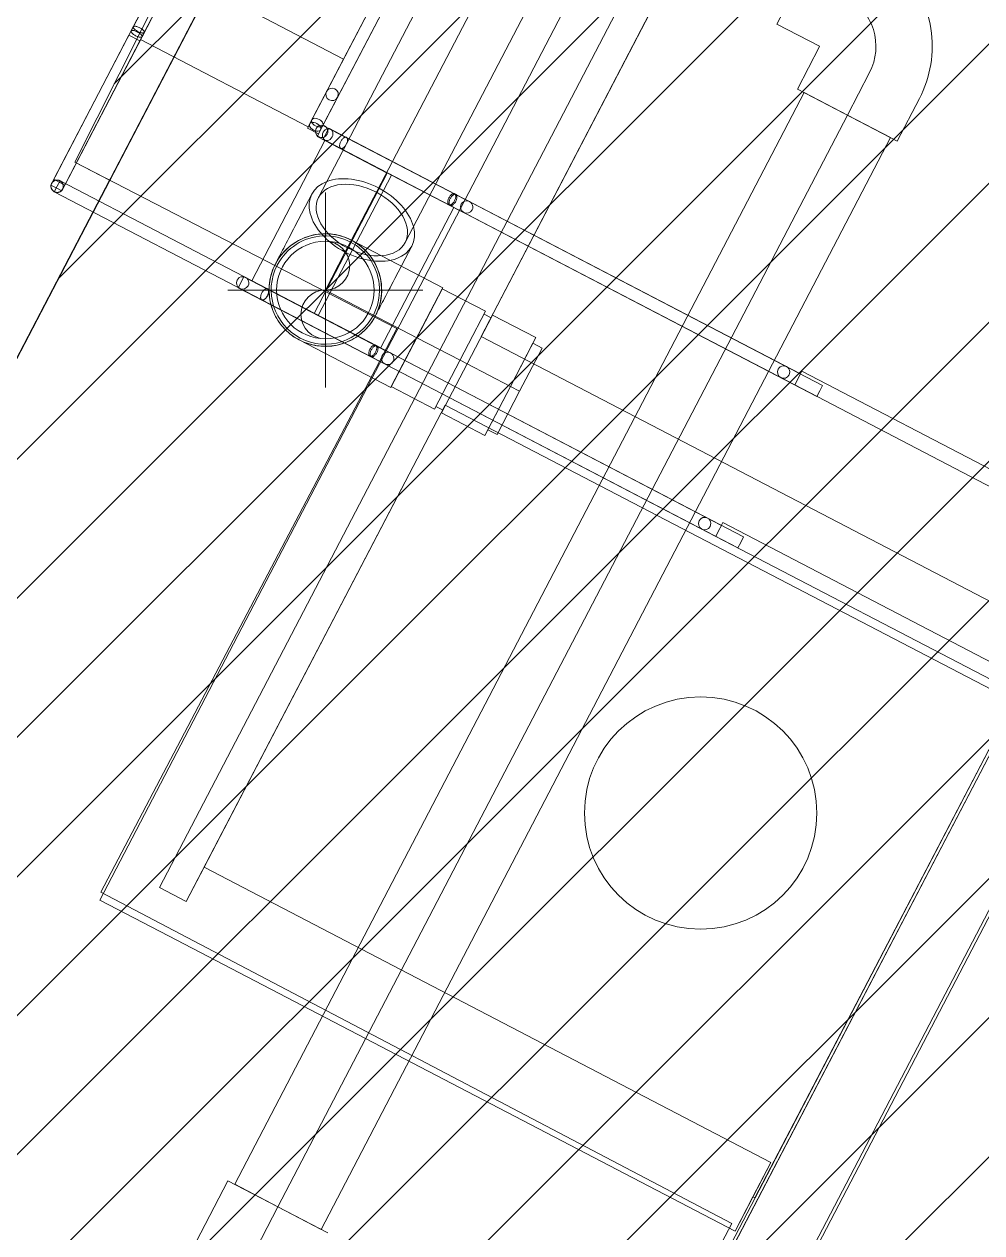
# Model space of a CAD drawing. Header units: metres. Extents: x -207 to 246, y -187 to 169.
# Drawn here: x -67.474 to -64.384, y -119.386 to -115.484 of the extents above; entities that cross this region are included whole.
import ezdxf

# ---------------------------------------------------------------- set-up
doc = ezdxf.new("R2010")
doc.units = ezdxf.units.M
for name, color, linetype, lineweight in [('A-FLOR', 7, 'Continuous', 9), ('A-FLOR-HRAL', 7, 'Continuous', 9), ('A-WALL', 7, 'Continuous', 9), ('ACHURADO', 7, 'Continuous', 9), ('C-BLDG-PADS', 7, 'Continuous', 9), ('C-TOPO', 7, 'Continuous', 9), ('EQUIPOS PIS', 7, 'Continuous', 9), ('P-PIPE', 7, 'Continuous', 9), ('P-PIPE-CNTR', 7, 'Continuous', 9), ('S-COLS', 7, 'Continuous', 9), ('S-STRS', 7, 'Continuous', 9)]:
    doc.layers.add(name, color=color, linetype=linetype, lineweight=lineweight)
doc.layers.add('PR10-ARQ-PL-001-Emplazamiento-C-1_dwg', color=7, linetype='Continuous', lineweight=9, true_color=0x767676)

# ---------------------------------------------------------------- blocks, each defined once
blk = doc.blocks.new('Stairs 5 - Stairs 5-2171314-PLANTA SUPERFICIES')
at = {"layer": 'S-STRS'}
for p, q in [((-66.0748, -113.5706), (-65.9606, -113.3515)), ((-65.9606, -113.3515), (-66.0748, -113.5706)), ((-65.4199, -113.6333), (-65.9606, -113.3515)), ((-65.4199, -113.6333), (-65.9606, -113.3515)), ((-67.1357, -115.5193), (-66.0131, -113.3657)), ((-66.0131, -113.3657), (-67.1357, -115.5193)), ((-67.1002, -115.5377), (-65.9776, -113.3842)), ((-65.9776, -113.3842), (-67.1002, -115.5377)), ((-65.9776, -113.3842), (-66.0131, -113.3657)), ((-65.9776, -113.3842), (-66.0131, -113.3657)), ((-66.189, -113.7897), (-66.0748, -113.5706)), ((-66.0748, -113.5706), (-66.189, -113.7897)), ((-66.0748, -113.5706), (-65.5342, -113.8524)), ((-65.5342, -113.8524), (-66.0748, -113.5706)), ((-65.5342, -113.8524), (-66.0748, -113.5706)), ((-65.5342, -113.8524), (-66.0748, -113.5706)), ((-66.5596, -115.8196), (-65.437, -113.666)), ((-65.437, -113.666), (-66.5596, -115.8196)), ((-65.5342, -113.8524), (-65.4199, -113.6333)), ((-65.4199, -113.6333), (-65.5342, -113.8524)), ((-65.4015, -113.6845), (-65.437, -113.666)), ((-65.4015, -113.6845), (-65.437, -113.666)), ((-66.5241, -115.838), (-65.4015, -113.6845)), ((-65.4015, -113.6845), (-66.5241, -115.838)), ((-66.3032, -114.0089), (-66.189, -113.7897)), ((-66.189, -113.7897), (-66.3032, -114.0089)), ((-66.189, -113.7897), (-65.6484, -114.0716)), ((-65.6484, -114.0716), (-66.189, -113.7897)), ((-65.6484, -114.0716), (-66.189, -113.7897)), ((-65.6484, -114.0716), (-66.189, -113.7897)), ((-65.6484, -114.0716), (-65.5342, -113.8524)), ((-65.5342, -113.8524), (-65.6484, -114.0716)), ((-66.4175, -114.228), (-66.3032, -114.0089)), ((-66.3032, -114.0089), (-66.4175, -114.228)), ((-66.3032, -114.0089), (-65.7626, -114.2907)), ((-65.7626, -114.2907), (-66.3032, -114.0089)), ((-65.7626, -114.2907), (-66.3032, -114.0089)), ((-65.7626, -114.2907), (-66.3032, -114.0089)), ((-65.7626, -114.2907), (-65.6484, -114.0716)), ((-65.6484, -114.0716), (-65.7626, -114.2907)), ((-66.5317, -114.4471), (-66.4175, -114.228)), ((-66.4175, -114.228), (-66.5317, -114.4471)), ((-66.4175, -114.228), (-65.8768, -114.5098)), ((-65.8768, -114.5098), (-66.4175, -114.228)), ((-65.8768, -114.5098), (-66.4175, -114.228)), ((-65.8768, -114.5098), (-66.4175, -114.228)), ((-65.8768, -114.5098), (-65.7626, -114.2907)), ((-65.7626, -114.2907), (-65.8768, -114.5098)), ((-66.6413, -114.6574), (-66.5271, -114.4383)), ((-66.5271, -114.4383), (-66.6413, -114.6574)), ((-65.9864, -114.7201), (-66.5271, -114.4383)), ((-65.9864, -114.7201), (-66.5271, -114.4383)), ((-66.5317, -114.4471), (-65.9911, -114.7289)), ((-65.9911, -114.7289), (-66.5317, -114.4471)), ((-65.9911, -114.7289), (-65.8768, -114.5098)), ((-65.8768, -114.5098), (-65.9911, -114.7289)), ((-66.7555, -114.8765), (-66.6413, -114.6574)), ((-66.6413, -114.6574), (-66.7555, -114.8765)), ((-66.6413, -114.6574), (-66.1007, -114.9392)), ((-66.1007, -114.9392), (-66.6413, -114.6574)), ((-66.1007, -114.9392), (-66.6413, -114.6574)), ((-66.1007, -114.9392), (-66.6413, -114.6574)), ((-66.1007, -114.9392), (-65.9864, -114.7201)), ((-65.9864, -114.7201), (-66.1007, -114.9392)), ((-66.8697, -115.0957), (-66.7555, -114.8765)), ((-66.7555, -114.8765), (-66.8697, -115.0957)), ((-66.7555, -114.8765), (-66.2149, -115.1583)), ((-66.2149, -115.1583), (-66.7555, -114.8765)), ((-66.2149, -115.1583), (-66.7555, -114.8765)), ((-66.2149, -115.1583), (-66.7555, -114.8765)), ((-66.2149, -115.1583), (-66.1007, -114.9392)), ((-66.1007, -114.9392), (-66.2149, -115.1583)), ((-66.984, -115.3148), (-66.8697, -115.0957)), ((-66.8697, -115.0957), (-66.984, -115.3148)), ((-66.8697, -115.0957), (-66.3291, -115.3775)), ((-66.3291, -115.3775), (-66.8697, -115.0957)), ((-66.3291, -115.3775), (-66.8697, -115.0957)), ((-66.3291, -115.3775), (-66.8697, -115.0957)), ((-66.3291, -115.3775), (-66.2149, -115.1583)), ((-66.2149, -115.1583), (-66.3291, -115.3775)), ((-67.0982, -115.5339), (-66.984, -115.3148)), ((-66.984, -115.3148), (-67.0982, -115.5339)), ((-66.984, -115.3148), (-66.4433, -115.5966)), ((-66.4433, -115.5966), (-66.984, -115.3148)), ((-66.4433, -115.5966), (-66.984, -115.3148)), ((-66.4433, -115.5966), (-66.984, -115.3148)), ((-66.4433, -115.5966), (-66.3291, -115.3775)), ((-66.3291, -115.3775), (-66.4433, -115.5966)), ((-67.1357, -115.5193), (-67.1002, -115.5377)), ((-67.1002, -115.5377), (-67.1357, -115.5193)), ((-67.0982, -115.5339), (-66.5576, -115.8157)), ((-66.5576, -115.8157), (-67.0982, -115.5339)), ((-66.5576, -115.8157), (-66.4433, -115.5966)), ((-66.4433, -115.5966), (-66.5576, -115.8157)), ((-66.5596, -115.8196), (-66.5241, -115.838)), ((-66.5241, -115.838), (-66.5596, -115.8196))]:
    blk.add_line(p, q, dxfattribs=at)
blk = doc.blocks.new('Stairs 6 - Stairs 6-2172334-PLANTA SUPERFICIES')
at = {"layer": 'S-STRS'}
for p, q in [((-66.5286, -115.8467), (-66.5101, -115.8112)), ((-66.5286, -115.8467), (-66.5101, -115.8112)), ((-66.0512, -116.0504), (-66.5101, -115.8112)), ((-66.5101, -115.8112), (-66.0512, -116.0504)), ((-66.0697, -116.0859), (-66.5286, -115.8467)), ((-66.5286, -115.8467), (-66.0697, -116.0859)), ((-66.7397, -116.3132), (-66.5033, -115.8598)), ((-66.7397, -116.3132), (-66.5033, -115.8598)), ((-66.3022, -115.9647), (-66.5033, -115.8598)), ((-66.5033, -115.8598), (-66.3022, -115.9647)), ((-66.3022, -115.9647), (-66.5385, -116.4181)), ((-66.5385, -116.4181), (-66.3022, -115.9647)), ((-66.5255, -116.4249), (-66.2891, -115.9715)), ((-66.5255, -116.4249), (-66.2891, -115.9715)), ((-66.088, -116.0763), (-66.2891, -115.9715)), ((-66.2891, -115.9715), (-66.088, -116.0763)), ((-66.088, -116.0763), (-66.3244, -116.5297)), ((-66.3244, -116.5297), (-66.088, -116.0763)), ((-66.0512, -116.0504), (-66.0697, -116.0859)), ((-66.0697, -116.0859), (-66.0512, -116.0504)), ((-66.7834, -116.3355), (-66.7649, -116.3001)), ((-66.7834, -116.3355), (-66.7649, -116.3001)), ((-66.3061, -116.5393), (-66.7649, -116.3001)), ((-66.7649, -116.3001), (-66.3061, -116.5393)), ((-66.5385, -116.4181), (-66.7397, -116.3132)), ((-66.7397, -116.3132), (-66.5385, -116.4181)), ((-66.3245, -116.5747), (-66.7834, -116.3355)), ((-66.7834, -116.3355), (-66.3245, -116.5747)), ((-66.3244, -116.5297), (-66.5255, -116.4249)), ((-66.5255, -116.4249), (-66.3244, -116.5297)), ((-66.3061, -116.5393), (-66.3245, -116.5747)), ((-66.3245, -116.5747), (-66.3061, -116.5393))]:
    blk.add_line(p, q, dxfattribs=at)
blk = doc.blocks.new('Railings 8 - Railings 8-2173420-PLANTA SUPERFICIES')
at = {"layer": 'A-FLOR-HRAL'}
for p, q in [((-65.9282, -113.2029), (-67.1216, -115.4924)), ((-67.0862, -115.5109), (-65.8927, -113.2214)), ((-66.0486, -113.4339), (-67.1287, -115.5061)), ((-67.0933, -115.5246), (-66.0131, -113.4524)), ((-67.1216, -115.4924), (-67.3881, -116.0035)), ((-67.1287, -115.5061), (-67.3783, -115.9849)), ((-67.3526, -116.022), (-67.0862, -115.5109)), ((-67.3429, -116.0034), (-67.0933, -115.5246)), ((-67.3881, -116.0035), (-67.3703, -116.0128)), ((-67.3783, -115.9849), (-67.3606, -115.9941)), ((-67.3606, -115.9941), (-67.3429, -116.0034)), ((-67.3703, -116.0128), (-67.3526, -116.022))]:
    blk.add_line(p, q, dxfattribs=at)
for centre, start, end in [((-66.0278, -113.4373), 62.4684, 242.4684), ((-66.0278, -113.4373), 62.4684, 242.4684), ((-66.0278, -113.4373), 242.4684, 62.4684), ((-66.0278, -113.4373), 242.4684, 62.4684), ((-66.5013, -114.3457), 62.4684, 242.4684), ((-66.5013, -114.3457), 62.4684, 242.4684), ((-66.5013, -114.3457), 242.4684, 62.4684), ((-66.5013, -114.3457), 242.4684, 62.4684), ((-67.0564, -115.4106), 62.4684, 242.4684), ((-67.0564, -115.4106), 62.4684, 242.4684), ((-67.0564, -115.4106), 242.4684, 62.4684), ((-67.0564, -115.4106), 242.4684, 62.4684)]:
    blk.add_arc(centre, 0.02, start, end, dxfattribs=at)
for centre, start_param, end_param in [((-65.9104, -113.2121), 4.712389, 7.853982), ((-65.9104, -113.2121), 1.570796, 4.712389), ((-66.0308, -113.4431), 4.712389, 7.853982), ((-66.0308, -113.4431), 1.570796, 4.712389)]:
    blk.add_ellipse(centre, major_axis=(-0.0177, 0.0092), ratio=0.601815, start_param=start_param, end_param=end_param, dxfattribs=at)
for points in [[(-67.107, -115.5076), (-67.1101, -115.506), (-67.1145, -115.5031), (-67.1188, -115.4993), (-67.121, -115.4966), (-67.122, -115.4942), (-67.1218, -115.4923), (-67.1204, -115.4911), (-67.1179, -115.4906), (-67.1144, -115.4908), (-67.1102, -115.4918), (-67.1055, -115.4934), (-67.1023, -115.4949), (-67.1008, -115.4957)], [(-67.1008, -115.4957), (-67.0977, -115.4973), (-67.0933, -115.5002), (-67.089, -115.504), (-67.0868, -115.5068), (-67.0858, -115.5091), (-67.086, -115.511), (-67.0874, -115.5122), (-67.0899, -115.5128), (-67.0934, -115.5125), (-67.0976, -115.5115), (-67.1023, -115.5099), (-67.1054, -115.5084), (-67.107, -115.5076)], [(-67.1141, -115.5212), (-67.1172, -115.5196), (-67.1216, -115.5168), (-67.1259, -115.5129), (-67.1281, -115.5102), (-67.1292, -115.5078), (-67.129, -115.506), (-67.1275, -115.5047), (-67.125, -115.5042), (-67.1215, -115.5045), (-67.1173, -115.5054), (-67.1126, -115.5071), (-67.1095, -115.5086), (-67.1079, -115.5094)], [(-67.1079, -115.5094), (-67.1048, -115.511), (-67.1004, -115.5138), (-67.0961, -115.5177), (-67.0939, -115.5204), (-67.0929, -115.5228), (-67.0931, -115.5247), (-67.0945, -115.5259), (-67.097, -115.5264), (-67.1005, -115.5262), (-67.1048, -115.5252), (-67.1094, -115.5235), (-67.1126, -115.5221), (-67.1141, -115.5212)]]:
    blk.add_open_spline(points, degree=3, knots=[0, 0, 0, 0, 0.166667, 0.25, 0.333333, 0.416667, 0.5, 0.583333, 0.666667, 0.75, 0.833333, 0.916667, 1, 1, 1, 1], dxfattribs=at)
blk = doc.blocks.new('Railings 9 - Railings 8-2173765-PLANTA SUPERFICIES')
at = {"layer": 'A-FLOR-HRAL'}
for p, q in [((-65.3521, -113.5032), (-66.5455, -115.7927)), ((-66.5101, -115.8112), (-65.3166, -113.5217)), ((-65.4725, -113.7342), (-66.5527, -115.8064)), ((-66.5172, -115.8249), (-65.437, -113.7527))]:
    blk.add_line(p, q, dxfattribs=at)
for centre, start, end in [((-65.4517, -113.7376), 62.4684, 242.4684), ((-65.4517, -113.7376), 62.4684, 242.4684), ((-65.4517, -113.7376), 242.4684, 62.4684), ((-65.4517, -113.7376), 242.4684, 62.4684), ((-65.9252, -114.646), 62.4684, 242.4684), ((-65.9252, -114.646), 62.4684, 242.4684), ((-65.9252, -114.646), 242.4684, 62.4684), ((-65.9252, -114.646), 242.4684, 62.4684), ((-66.4803, -115.7109), 62.4684, 242.4684), ((-66.4803, -115.7109), 62.4684, 242.4684), ((-66.4803, -115.7109), 242.4684, 62.4684), ((-66.4803, -115.7109), 242.4684, 62.4684)]:
    blk.add_arc(centre, 0.02, start, end, dxfattribs=at)
for centre, start_param, end_param in [((-65.3343, -113.5124), 4.712389, 7.853982), ((-65.3343, -113.5124), 1.570796, 4.712389), ((-65.4548, -113.7434), 4.712389, 7.853982), ((-65.4548, -113.7434), 1.570796, 4.712389), ((-66.5349, -115.8156), 4.712389, 7.853982), ((-66.5278, -115.802), 4.712389, 7.853982), ((-66.5349, -115.8156), 1.570796, 4.712389), ((-66.5278, -115.802), 1.570796, 4.712389)]:
    blk.add_ellipse(centre, major_axis=(-0.0177, 0.0092), ratio=0.601815, start_param=start_param, end_param=end_param, dxfattribs=at)
blk = doc.blocks.new('Railings 10 - Railings 10-2174506-PLANTA SUPERFICIES')
at = {"layer": 'A-FLOR-HRAL'}
for p, q in [((-66.5002, -115.8376), (-66.5095, -115.8554)), ((-66.491, -115.8199), (-66.5002, -115.8376)), ((-66.434, -115.8496), (-66.491, -115.8199)), ((-66.085, -116.0315), (-66.4852, -115.8229)), ((-66.0809, -116.0337), (-66.434, -115.8496)), ((-66.5095, -115.8554), (-66.4525, -115.8851)), ((-66.5037, -115.8584), (-66.1035, -116.067)), ((-66.4525, -115.8851), (-66.0994, -116.0691)), ((-67.3675, -116.0073), (-67.3767, -116.025)), ((-67.3582, -115.9895), (-67.3675, -116.0073)), ((-66.6888, -116.3385), (-67.3582, -115.9895)), ((-66.6887, -116.3386), (-67.3582, -115.9895)), ((-67.3767, -116.025), (-66.7073, -116.3739)), ((-67.3767, -116.025), (-66.7072, -116.374)), ((-64.8978, -116.6504), (-66.085, -116.0315)), ((-64.9689, -116.6133), (-66.0809, -116.0337)), ((-66.1035, -116.067), (-64.9163, -116.6858)), ((-66.0994, -116.0691), (-64.9874, -116.6488)), ((-66.3357, -116.5226), (-66.6888, -116.3385)), ((-66.3398, -116.5204), (-66.6887, -116.3386)), ((-66.7073, -116.3739), (-66.3542, -116.558)), ((-66.7072, -116.374), (-66.3583, -116.5559)), ((-65.1527, -117.1392), (-66.3398, -116.5204)), ((-65.2237, -117.1022), (-66.3357, -116.5226)), ((-66.3583, -116.5559), (-65.1712, -117.1747)), ((-66.3542, -116.558), (-65.2422, -117.1377)), ((-64.9874, -116.6488), (-64.9782, -116.631)), ((-64.9782, -116.631), (-64.9689, -116.6133)), ((-64.9163, -116.6858), (-64.9071, -116.6681)), ((-64.9071, -116.6681), (-64.8978, -116.6504)), ((-65.2422, -117.1377), (-65.233, -117.1199)), ((-65.233, -117.1199), (-65.2237, -117.1022)), ((-65.1712, -117.1747), (-65.1619, -117.157)), ((-65.1619, -117.157), (-65.1527, -117.1392))]:
    blk.add_line(p, q, dxfattribs=at)
for centre, start, end in [((-66.5141, -115.8304), 332.4684, 152.4684), ((-66.5141, -115.8304), 332.4684, 152.4684), ((-66.5141, -115.8304), 152.4684, 332.4684), ((-66.5141, -115.8304), 152.4684, 332.4684), ((-67.3675, -116.0073), 152.4684, 332.4684), ((-67.3675, -116.0073), 332.4684, 152.4684), ((-66.046, -116.0744), 152.4684, 332.4684), ((-66.046, -116.0744), 152.4684, 332.4684), ((-66.046, -116.0744), 332.4684, 152.4684), ((-66.046, -116.0744), 332.4684, 152.4684), ((-66.7689, -116.3193), 152.4684, 332.4684), ((-66.7689, -116.3193), 152.4684, 332.4684), ((-66.7689, -116.3193), 332.4684, 152.4684), ((-66.7689, -116.3193), 332.4684, 152.4684), ((-66.3008, -116.5633), 332.4684, 152.4684), ((-66.3008, -116.5633), 332.4684, 152.4684), ((-66.3008, -116.5633), 152.4684, 332.4684), ((-66.3008, -116.5633), 152.4684, 332.4684), ((-65.0235, -116.6074), 332.4684, 152.4684), ((-65.0235, -116.6074), 332.4684, 152.4684), ((-65.0235, -116.6074), 152.4684, 332.4684), ((-65.0235, -116.6074), 152.4684, 332.4684), ((-65.2784, -117.0963), 152.4684, 332.4684), ((-65.2784, -117.0963), 152.4684, 332.4684), ((-65.2784, -117.0963), 332.4684, 152.4684), ((-65.2784, -117.0963), 332.4684, 152.4684)]:
    blk.add_arc(centre, 0.02, start, end, dxfattribs=at)
for start_param, end_param in [(1.570796, 4.712389), (4.712389, 7.853982)]:
    blk.add_ellipse((-66.4945, -115.8406), major_axis=(0.0092, 0.0177), ratio=0.809017, start_param=start_param, end_param=end_param, dxfattribs=at)
for points, knots in [([(-66.4521, -115.8627), (-66.4513, -115.8612), (-66.4495, -115.8582), (-66.4463, -115.8543), (-66.4435, -115.8518), (-66.4413, -115.8504), (-66.4397, -115.8496), (-66.4381, -115.8491), (-66.4366, -115.849), (-66.4352, -115.8491), (-66.434, -115.8495), (-66.4329, -115.8503), (-66.432, -115.8514), (-66.4313, -115.8527), (-66.4308, -115.8542), (-66.4305, -115.856), (-66.4304, -115.8587), (-66.4308, -115.8624), (-66.4322, -115.8672), (-66.4336, -115.8704), (-66.4344, -115.8719)], [0, 0, 0, 0, 0.083333, 0.166667, 0.25, 0.291667, 0.333333, 0.375, 0.416667, 0.458333, 0.5, 0.541667, 0.583333, 0.625, 0.666667, 0.708333, 0.75, 0.833333, 0.916667, 1, 1, 1, 1]), ([(-66.4344, -115.8719), (-66.4352, -115.8735), (-66.437, -115.8765), (-66.4402, -115.8803), (-66.443, -115.8828), (-66.4452, -115.8843), (-66.4469, -115.885), (-66.4484, -115.8855), (-66.4499, -115.8857), (-66.4513, -115.8856), (-66.4525, -115.8851), (-66.4536, -115.8844), (-66.4545, -115.8833), (-66.4552, -115.882), (-66.4557, -115.8804), (-66.456, -115.8786), (-66.4561, -115.876), (-66.4557, -115.8723), (-66.4543, -115.8675), (-66.4529, -115.8643), (-66.4521, -115.8627)], [0, 0, 0, 0, 0.083333, 0.166667, 0.25, 0.291667, 0.333333, 0.375, 0.416667, 0.458333, 0.5, 0.541667, 0.583333, 0.625, 0.666667, 0.708333, 0.75, 0.833333, 0.916667, 1, 1, 1, 1]), ([(-67.3497, -116.0165), (-67.3505, -116.0181), (-67.352, -116.0202), (-67.3546, -116.0227), (-67.3567, -116.0242), (-67.3586, -116.0253), (-67.3602, -116.0259), (-67.3619, -116.0265), (-67.364, -116.027), (-67.3662, -116.0273), (-67.3679, -116.0273), (-67.3692, -116.0272), (-67.3705, -116.0271), (-67.3718, -116.0268), (-67.3731, -116.0265), (-67.3743, -116.0261), (-67.3755, -116.0256), (-67.3767, -116.025), (-67.3779, -116.0244), (-67.379, -116.0237), (-67.38, -116.0229), (-67.381, -116.022), (-67.3819, -116.0211), (-67.3828, -116.0201), (-67.3836, -116.0191), (-67.3843, -116.018), (-67.385, -116.0169), (-67.3858, -116.0153), (-67.3864, -116.0137), (-67.3869, -116.012), (-67.3873, -116.0103), (-67.3875, -116.0081), (-67.3874, -116.0055), (-67.3869, -116.0021), (-67.386, -115.9996), (-67.3852, -115.998)], [0, 0, 0, 0, 0.083333, 0.125, 0.166667, 0.208333, 0.229167, 0.25, 0.291667, 0.333333, 0.354167, 0.375, 0.395833, 0.416667, 0.4375, 0.458333, 0.479167, 0.5, 0.520833, 0.541667, 0.5625, 0.583333, 0.604167, 0.625, 0.645833, 0.666667, 0.6875, 0.708333, 0.75, 0.770833, 0.791667, 0.833333, 0.875, 0.916667, 1, 1, 1, 1]), ([(-67.3852, -115.998), (-67.3844, -115.9965), (-67.3829, -115.9943), (-67.3803, -115.9919), (-67.3782, -115.9904), (-67.3763, -115.9893), (-67.3747, -115.9886), (-67.3731, -115.988), (-67.3709, -115.9875), (-67.3688, -115.9873), (-67.367, -115.9873), (-67.3657, -115.9873), (-67.3644, -115.9875), (-67.3631, -115.9877), (-67.3619, -115.9881), (-67.3606, -115.9885), (-67.3594, -115.989), (-67.3582, -115.9895), (-67.3571, -115.9902), (-67.356, -115.9909), (-67.3549, -115.9917), (-67.3539, -115.9925), (-67.353, -115.9935), (-67.3521, -115.9944), (-67.3513, -115.9955), (-67.3506, -115.9965), (-67.3499, -115.9977), (-67.3491, -115.9992), (-67.3485, -116.0009), (-67.348, -116.0025), (-67.3477, -116.0042), (-67.3474, -116.0064), (-67.3475, -116.009), (-67.348, -116.0125), (-67.3489, -116.015), (-67.3497, -116.0165)], [0, 0, 0, 0, 0.083333, 0.125, 0.166667, 0.208333, 0.229167, 0.25, 0.291667, 0.333333, 0.354167, 0.375, 0.395833, 0.416667, 0.4375, 0.458333, 0.479167, 0.5, 0.520833, 0.541667, 0.5625, 0.583333, 0.604167, 0.625, 0.645833, 0.666667, 0.6875, 0.708333, 0.75, 0.770833, 0.791667, 0.833333, 0.875, 0.916667, 1, 1, 1, 1]), ([(-66.0852, -116.054), (-66.086, -116.0555), (-66.0878, -116.0585), (-66.091, -116.0624), (-66.0938, -116.0648), (-66.0961, -116.0663), (-66.0977, -116.067), (-66.0993, -116.0675), (-66.1008, -116.0677), (-66.1022, -116.0675), (-66.1035, -116.0671), (-66.1046, -116.0663), (-66.1055, -116.0652), (-66.1063, -116.0639), (-66.1068, -116.0623), (-66.1071, -116.0605), (-66.1072, -116.0578), (-66.1068, -116.0541), (-66.1055, -116.0493), (-66.1041, -116.0461), (-66.1033, -116.0446)], [0, 0, 0, 0, 0.083333, 0.166667, 0.25, 0.291667, 0.333333, 0.375, 0.416667, 0.458333, 0.5, 0.541667, 0.583333, 0.625, 0.666667, 0.708333, 0.75, 0.833333, 0.916667, 1, 1, 1, 1]), ([(-66.1033, -116.0446), (-66.1025, -116.043), (-66.1006, -116.04), (-66.0975, -116.0362), (-66.0946, -116.0337), (-66.0924, -116.0323), (-66.0907, -116.0315), (-66.0891, -116.031), (-66.0876, -116.0309), (-66.0862, -116.031), (-66.085, -116.0315), (-66.0839, -116.0323), (-66.0829, -116.0333), (-66.0822, -116.0346), (-66.0817, -116.0362), (-66.0814, -116.038), (-66.0812, -116.0407), (-66.0816, -116.0444), (-66.083, -116.0492), (-66.0844, -116.0524), (-66.0852, -116.054)], [0, 0, 0, 0, 0.083333, 0.166667, 0.25, 0.291667, 0.333333, 0.375, 0.416667, 0.458333, 0.5, 0.541667, 0.583333, 0.625, 0.666667, 0.708333, 0.75, 0.833333, 0.916667, 1, 1, 1, 1]), ([(-66.099, -116.0468), (-66.0982, -116.0453), (-66.0963, -116.0423), (-66.0932, -116.0384), (-66.0904, -116.0359), (-66.0882, -116.0345), (-66.0865, -116.0337), (-66.0849, -116.0332), (-66.0835, -116.033), (-66.0821, -116.0332), (-66.0808, -116.0336), (-66.0798, -116.0344), (-66.0789, -116.0354), (-66.0782, -116.0368), (-66.0777, -116.0383), (-66.0774, -116.0401), (-66.0773, -116.0428), (-66.0777, -116.0465), (-66.0791, -116.0513), (-66.0805, -116.0545), (-66.0813, -116.056)], [0, 0, 0, 0, 0.083333, 0.166667, 0.25, 0.291667, 0.333333, 0.375, 0.416667, 0.458333, 0.5, 0.541667, 0.583333, 0.625, 0.666667, 0.708333, 0.75, 0.833333, 0.916667, 1, 1, 1, 1]), ([(-66.0813, -116.056), (-66.0821, -116.0576), (-66.0839, -116.0606), (-66.087, -116.0644), (-66.0898, -116.0669), (-66.0921, -116.0683), (-66.0937, -116.0691), (-66.0953, -116.0696), (-66.0968, -116.0698), (-66.0982, -116.0696), (-66.0994, -116.0692), (-66.1005, -116.0684), (-66.1014, -116.0674), (-66.1021, -116.0661), (-66.1026, -116.0645), (-66.1029, -116.0627), (-66.103, -116.0601), (-66.1025, -116.0563), (-66.1012, -116.0516), (-66.0998, -116.0484), (-66.099, -116.0468)], [0, 0, 0, 0, 0.083333, 0.166667, 0.25, 0.291667, 0.333333, 0.375, 0.416667, 0.458333, 0.5, 0.541667, 0.583333, 0.625, 0.666667, 0.708333, 0.75, 0.833333, 0.916667, 1, 1, 1, 1]), ([(-66.6892, -116.3608), (-66.6901, -116.3624), (-66.6919, -116.3654), (-66.695, -116.3692), (-66.6978, -116.3717), (-66.7, -116.3731), (-66.7017, -116.3739), (-66.7033, -116.3744), (-66.7047, -116.3746), (-66.7061, -116.3744), (-66.7074, -116.374), (-66.7084, -116.3732), (-66.7093, -116.3722), (-66.71, -116.3709), (-66.7106, -116.3693), (-66.7108, -116.3675), (-66.7109, -116.3649), (-66.7105, -116.3611), (-66.7092, -116.3563), (-66.7077, -116.3531), (-66.7069, -116.3516)], [0, 0, 0, 0, 0.083333, 0.166667, 0.25, 0.291667, 0.333333, 0.375, 0.416667, 0.458333, 0.5, 0.541667, 0.583333, 0.625, 0.666667, 0.708333, 0.75, 0.833333, 0.916667, 1, 1, 1, 1]), ([(-66.6889, -116.361), (-66.6897, -116.3626), (-66.6915, -116.3655), (-66.6947, -116.3694), (-66.6975, -116.3719), (-66.6997, -116.3733), (-66.7014, -116.3741), (-66.703, -116.3745), (-66.7045, -116.3747), (-66.7059, -116.3746), (-66.7072, -116.3741), (-66.7083, -116.3733), (-66.7092, -116.3723), (-66.7099, -116.3709), (-66.7105, -116.3693), (-66.7108, -116.3675), (-66.7109, -116.3649), (-66.7105, -116.3611), (-66.7092, -116.3563), (-66.7077, -116.3531), (-66.7069, -116.3516)], [0, 0, 0, 0, 0.083333, 0.166667, 0.25, 0.291667, 0.333333, 0.375, 0.416667, 0.458333, 0.5, 0.541667, 0.583333, 0.625, 0.666667, 0.708333, 0.75, 0.833333, 0.916667, 1, 1, 1, 1]), ([(-66.7069, -116.3516), (-66.7061, -116.3501), (-66.7043, -116.3471), (-66.7012, -116.3432), (-66.6984, -116.3407), (-66.6961, -116.3393), (-66.6945, -116.3385), (-66.6929, -116.338), (-66.6914, -116.3378), (-66.6901, -116.338), (-66.6888, -116.3384), (-66.6877, -116.3392), (-66.6868, -116.3402), (-66.6861, -116.3415), (-66.6856, -116.3431), (-66.6853, -116.3449), (-66.6852, -116.3476), (-66.6857, -116.3513), (-66.687, -116.3561), (-66.6884, -116.3593), (-66.6892, -116.3608)], [0, 0, 0, 0, 0.083333, 0.166667, 0.25, 0.291667, 0.333333, 0.375, 0.416667, 0.458333, 0.5, 0.541667, 0.583333, 0.625, 0.666667, 0.708333, 0.75, 0.833333, 0.916667, 1, 1, 1, 1]), ([(-66.7069, -116.3516), (-66.7061, -116.35), (-66.7043, -116.3471), (-66.7011, -116.3432), (-66.6983, -116.3407), (-66.6961, -116.3393), (-66.6944, -116.3385), (-66.6928, -116.3381), (-66.6913, -116.3379), (-66.6899, -116.3381), (-66.6886, -116.3385), (-66.6875, -116.3393), (-66.6866, -116.3403), (-66.6859, -116.3417), (-66.6853, -116.3433), (-66.685, -116.3451), (-66.6849, -116.3477), (-66.6853, -116.3515), (-66.6867, -116.3563), (-66.6881, -116.3595), (-66.6889, -116.361)], [0, 0, 0, 0, 0.083333, 0.166667, 0.25, 0.291667, 0.333333, 0.375, 0.416667, 0.458333, 0.5, 0.541667, 0.583333, 0.625, 0.666667, 0.708333, 0.75, 0.833333, 0.916667, 1, 1, 1, 1]), ([(-66.34, -116.5429), (-66.3408, -116.5444), (-66.3427, -116.5474), (-66.3458, -116.5512), (-66.3486, -116.5537), (-66.3509, -116.5551), (-66.3526, -116.5559), (-66.3542, -116.5564), (-66.3557, -116.5565), (-66.3571, -116.5564), (-66.3583, -116.5559), (-66.3594, -116.5552), (-66.3604, -116.5541), (-66.3611, -116.5528), (-66.3616, -116.5512), (-66.3619, -116.5494), (-66.3621, -116.5467), (-66.3617, -116.543), (-66.3603, -116.5382), (-66.3589, -116.535), (-66.3581, -116.5334)], [0, 0, 0, 0, 0.083333, 0.166667, 0.25, 0.291667, 0.333333, 0.375, 0.416667, 0.458333, 0.5, 0.541667, 0.583333, 0.625, 0.666667, 0.708333, 0.75, 0.833333, 0.916667, 1, 1, 1, 1]), ([(-66.3581, -116.5334), (-66.3573, -116.5319), (-66.3555, -116.5289), (-66.3523, -116.525), (-66.3495, -116.5226), (-66.3472, -116.5212), (-66.3456, -116.5204), (-66.344, -116.5199), (-66.3425, -116.5197), (-66.3411, -116.5199), (-66.3398, -116.5204), (-66.3387, -116.5211), (-66.3378, -116.5222), (-66.337, -116.5235), (-66.3365, -116.5251), (-66.3362, -116.5269), (-66.3361, -116.5296), (-66.3365, -116.5333), (-66.3378, -116.5381), (-66.3392, -116.5413), (-66.34, -116.5429)], [0, 0, 0, 0, 0.083333, 0.166667, 0.25, 0.291667, 0.333333, 0.375, 0.416667, 0.458333, 0.5, 0.541667, 0.583333, 0.625, 0.666667, 0.708333, 0.75, 0.833333, 0.916667, 1, 1, 1, 1]), ([(-66.3361, -116.5449), (-66.3369, -116.5464), (-66.3387, -116.5494), (-66.3419, -116.5533), (-66.3447, -116.5558), (-66.3469, -116.5572), (-66.3485, -116.558), (-66.3501, -116.5585), (-66.3516, -116.5587), (-66.353, -116.5585), (-66.3542, -116.5581), (-66.3553, -116.5573), (-66.3562, -116.5563), (-66.3569, -116.5549), (-66.3574, -116.5534), (-66.3577, -116.5516), (-66.3578, -116.5489), (-66.3574, -116.5452), (-66.356, -116.5404), (-66.3546, -116.5372), (-66.3538, -116.5357)], [0, 0, 0, 0, 0.083333, 0.166667, 0.25, 0.291667, 0.333333, 0.375, 0.416667, 0.458333, 0.5, 0.541667, 0.583333, 0.625, 0.666667, 0.708333, 0.75, 0.833333, 0.916667, 1, 1, 1, 1]), ([(-66.3538, -116.5357), (-66.353, -116.5341), (-66.3512, -116.5311), (-66.348, -116.5273), (-66.3452, -116.5248), (-66.343, -116.5234), (-66.3414, -116.5226), (-66.3398, -116.5221), (-66.3383, -116.5219), (-66.3369, -116.522), (-66.3357, -116.5225), (-66.3346, -116.5233), (-66.3337, -116.5243), (-66.333, -116.5256), (-66.3325, -116.5272), (-66.3322, -116.529), (-66.3321, -116.5316), (-66.3325, -116.5354), (-66.3339, -116.5401), (-66.3353, -116.5433), (-66.3361, -116.5449)], [0, 0, 0, 0, 0.083333, 0.166667, 0.25, 0.291667, 0.333333, 0.375, 0.416667, 0.458333, 0.5, 0.541667, 0.583333, 0.625, 0.666667, 0.708333, 0.75, 0.833333, 0.916667, 1, 1, 1, 1])]:
    blk.add_open_spline(points, degree=3, knots=knots, dxfattribs=at)
blk = doc.blocks.new('Railing - Railing-2175300-PLANTA SUPERFICIES')
at = {"layer": 'A-FLOR-HRAL'}
for p, q in [((-65.2191, -117.0933), (-65.2422, -117.1377)), ((-65.2191, -117.0933), (-65.2422, -117.1377)), ((-65.2191, -117.0933), (-65.2422, -117.1377)), ((-65.2191, -117.0933), (-65.2422, -117.1377)), ((-53.504, -123.2001), (-65.2191, -117.0933)), ((-53.504, -123.2001), (-65.2191, -117.0933)), ((-65.2422, -117.1377), (-53.5271, -123.2444)), ((-65.2422, -117.1377), (-53.5271, -123.2444))]:
    blk.add_line(p, q, dxfattribs=at)
blk = doc.blocks.new('HDPE - Codo - Codo-2187043-PLANTA SUPERFICIES')
at = {"layer": 'P-PIPE'}
for p, q in [((-0.1817, 0.3372), (-0.1817, 0.1825)), ((0.1817, 0.3372), (-0.1817, 0.3372)), ((0.1817, 0.3372), (-0.1817, 0.3372)), ((0.1817, 0.1825), (0.1817, 0.3372)), ((-0.1825, 0.1817), (-0.3372, 0.1817)), ((-0.3372, 0.1817), (-0.3372, -0.1817)), ((-0.3372, 0.1817), (-0.3372, -0.1817)), ((-0.3372, -0.1817), (-0.1825, -0.1817))]:
    blk.add_line(p, q, dxfattribs=at)
at = {"layer": 'P-PIPE', "flags": 128}
for points in [[(-0.1825, -0.1817), (-0.1679, -0.1814), (-0.1534, -0.1805), (-0.1389, -0.1791), (-0.1245, -0.177), (-0.1101, -0.1744), (-0.0959, -0.1712), (-0.0818, -0.1675), (-0.0679, -0.1632), (-0.0542, -0.1583), (-0.0407, -0.1529), (-0.0274, -0.147), (-0.0143, -0.1405), (-0.0015, -0.1335), (0.011, -0.1261), (0.0231, -0.1181), (0.035, -0.1096), (0.0465, -0.1007), (0.0576, -0.0913), (0.0684, -0.0815), (0.0788, -0.0712), (0.0887, -0.0606), (0.0982, -0.0495), (0.1072, -0.0381), (0.1158, -0.0264), (0.1239, -0.0143), (0.1316, -0.0019), (0.1387, 0.0108), (0.1453, 0.0238), (0.1514, 0.0371), (0.1569, 0.0505), (0.1619, 0.0642), (0.1664, 0.0781), (0.1703, 0.0921), (0.1736, 0.1063), (0.1764, 0.1206), (0.1786, 0.135), (0.1802, 0.1494), (0.1812, 0.164), (0.1816, 0.1785), (0.1817, 0.1825)], [(-0.1817, 0.1825), (-0.1817, 0.1824), (-0.1817, 0.1824), (-0.1817, 0.1824), (-0.1817, 0.1823), (-0.1817, 0.1823), (-0.1817, 0.1823), (-0.1817, 0.1822), (-0.1817, 0.1822), (-0.1817, 0.1822), (-0.1817, 0.1822), (-0.1817, 0.1821), (-0.1818, 0.1821), (-0.1818, 0.1821), (-0.1818, 0.182), (-0.1818, 0.182), (-0.1818, 0.182), (-0.1818, 0.182), (-0.1819, 0.1819), (-0.1819, 0.1819), (-0.1819, 0.1819), (-0.1819, 0.1819), (-0.182, 0.1819), (-0.182, 0.1818), (-0.182, 0.1818), (-0.182, 0.1818), (-0.1821, 0.1818), (-0.1821, 0.1818), (-0.1821, 0.1818), (-0.1821, 0.1817), (-0.1822, 0.1817), (-0.1822, 0.1817), (-0.1822, 0.1817), (-0.1823, 0.1817), (-0.1823, 0.1817), (-0.1823, 0.1817), (-0.1824, 0.1817), (-0.1824, 0.1817), (-0.1824, 0.1817), (-0.1825, 0.1817)]]:
    blk.add_lwpolyline(points, dxfattribs=at)
blk = doc.blocks.new('HDPE - Codo - Codo-2186774-PLANTA SUPERFICIES')
at = {"layer": 'P-PIPE'}
for p, q in [((-66.5454, -116.0324), (-66.6002, -116.1375)), ((-66.278, -116.3055), (-66.2232, -116.2003))]:
    blk.add_line(p, q, dxfattribs=at)
at = {"layer": 'P-PIPE', "flags": 128}
for points in [[(-66.6632, -116.2584), (-66.663, -116.2582), (-66.6626, -116.2574), (-66.6619, -116.256), (-66.6609, -116.2541), (-66.6597, -116.2517), (-66.6581, -116.2487), (-66.6563, -116.2453), (-66.6542, -116.2413), (-66.6519, -116.2367), (-66.6493, -116.2317), (-66.6464, -116.2262), (-66.6432, -116.2202), (-66.6399, -116.2137), (-66.6362, -116.2067), (-66.6324, -116.1993), (-66.6283, -116.1914), (-66.6239, -116.1831), (-66.6194, -116.1744), (-66.6146, -116.1653), (-66.6097, -116.1558), (-66.6045, -116.1459), (-66.6002, -116.1375)], [(-66.6632, -116.2584), (-66.6597, -116.2521), (-66.656, -116.2458), (-66.652, -116.2398), (-66.6478, -116.2338), (-66.6433, -116.2281), (-66.6386, -116.2226), (-66.6337, -116.2172), (-66.6286, -116.212), (-66.6233, -116.2071), (-66.6178, -116.2023), (-66.6121, -116.1978), (-66.6062, -116.1935), (-66.6002, -116.1895), (-66.594, -116.1857), (-66.5876, -116.1821), (-66.5812, -116.1789), (-66.5746, -116.1758), (-66.5678, -116.1731), (-66.561, -116.1706), (-66.5541, -116.1683), (-66.5471, -116.1664), (-66.54, -116.1647), (-66.5329, -116.1634), (-66.5257, -116.1623), (-66.5185, -116.1615), (-66.5112, -116.161), (-66.504, -116.1608), (-66.4967, -116.1608), (-66.4894, -116.1612), (-66.4822, -116.1618), (-66.475, -116.1628), (-66.4678, -116.164), (-66.4607, -116.1655), (-66.4537, -116.1673), (-66.4467, -116.1694), (-66.4398, -116.1717), (-66.4331, -116.1744), (-66.4264, -116.1773), (-66.4199, -116.1804), (-66.4181, -116.1813)], [(-66.4181, -116.1813), (-66.4117, -116.1848), (-66.4055, -116.1885), (-66.3994, -116.1925), (-66.3935, -116.1968), (-66.3878, -116.2012), (-66.3822, -116.2059), (-66.3769, -116.2108), (-66.3717, -116.2159), (-66.3667, -116.2212), (-66.362, -116.2267), (-66.3575, -116.2324), (-66.3532, -116.2383), (-66.3492, -116.2443), (-66.3454, -116.2505), (-66.3418, -116.2569), (-66.3385, -116.2633), (-66.3355, -116.27), (-66.3327, -116.2767), (-66.3302, -116.2835), (-66.328, -116.2904), (-66.3261, -116.2974), (-66.3244, -116.3045), (-66.323, -116.3116), (-66.322, -116.3188), (-66.3212, -116.326), (-66.3207, -116.3333), (-66.3204, -116.3405), (-66.3205, -116.3478), (-66.3209, -116.3551), (-66.3215, -116.3623), (-66.3225, -116.3695), (-66.3237, -116.3767), (-66.3252, -116.3838), (-66.327, -116.3908), (-66.3291, -116.3978), (-66.3314, -116.4047), (-66.334, -116.4114), (-66.3369, -116.4181), (-66.3401, -116.4246), (-66.341, -116.4264)], [(-66.5861, -116.5035), (-66.5924, -116.5), (-66.5987, -116.4963), (-66.6047, -116.4923), (-66.6107, -116.4881), (-66.6164, -116.4836), (-66.622, -116.4789), (-66.6273, -116.474), (-66.6325, -116.4689), (-66.6374, -116.4636), (-66.6422, -116.4581), (-66.6467, -116.4524), (-66.651, -116.4465), (-66.655, -116.4405), (-66.6588, -116.4343), (-66.6624, -116.428), (-66.6657, -116.4215), (-66.6687, -116.4149), (-66.6715, -116.4082), (-66.6739, -116.4013), (-66.6762, -116.3944), (-66.6781, -116.3874), (-66.6798, -116.3803), (-66.6811, -116.3732), (-66.6822, -116.366), (-66.683, -116.3588), (-66.6835, -116.3515), (-66.6838, -116.3443), (-66.6837, -116.337), (-66.6833, -116.3298), (-66.6827, -116.3225), (-66.6817, -116.3153), (-66.6805, -116.3082), (-66.679, -116.301), (-66.6772, -116.294), (-66.6751, -116.287), (-66.6728, -116.2802), (-66.6701, -116.2734), (-66.6672, -116.2667), (-66.6641, -116.2602), (-66.6632, -116.2584)], [(-66.278, -116.3055), (-66.2833, -116.3157), (-66.2884, -116.3255), (-66.2933, -116.3349), (-66.298, -116.344), (-66.3026, -116.3526), (-66.3068, -116.3609), (-66.3109, -116.3687), (-66.3147, -116.376), (-66.3183, -116.3829), (-66.3216, -116.3893), (-66.3247, -116.3952), (-66.3276, -116.4006), (-66.3301, -116.4056), (-66.3324, -116.41), (-66.3345, -116.4139), (-66.3362, -116.4173), (-66.3377, -116.4201), (-66.3389, -116.4225), (-66.3399, -116.4242), (-66.3405, -116.4255), (-66.3409, -116.4262), (-66.341, -116.4264)], [(-66.341, -116.4264), (-66.3445, -116.4328), (-66.3482, -116.439), (-66.3522, -116.4451), (-66.3564, -116.451), (-66.3609, -116.4567), (-66.3656, -116.4623), (-66.3705, -116.4676), (-66.3756, -116.4728), (-66.3809, -116.4778), (-66.3864, -116.4825), (-66.3921, -116.487), (-66.398, -116.4913), (-66.404, -116.4953), (-66.4102, -116.4991), (-66.4165, -116.5027), (-66.423, -116.506), (-66.4296, -116.509), (-66.4364, -116.5118), (-66.4432, -116.5143), (-66.4501, -116.5165), (-66.4571, -116.5184), (-66.4642, -116.5201), (-66.4713, -116.5215), (-66.4785, -116.5225), (-66.4857, -116.5233), (-66.493, -116.5239), (-66.5002, -116.5241), (-66.5075, -116.524), (-66.5147, -116.5236), (-66.522, -116.523), (-66.5292, -116.5221), (-66.5364, -116.5208), (-66.5435, -116.5193), (-66.5505, -116.5175), (-66.5575, -116.5154), (-66.5643, -116.5131), (-66.5711, -116.5105), (-66.5778, -116.5076), (-66.5843, -116.5044), (-66.5861, -116.5035)]]:
    blk.add_lwpolyline(points, dxfattribs=at)
at = {"layer": 'P-PIPE'}
for start, end in [(62.4684, 242.4684), (242.4684, 62.4684)]:
    blk.add_arc((-66.5021, -116.3424), 0.1817, start, end, dxfattribs=at)
for start_param, end_param in [(4.712389, 7.853982), (1.570796, 4.712389)]:
    blk.add_ellipse((-66.3843, -116.1164), major_axis=(-0.1611, 0.084), ratio=0.642788, start_param=start_param, end_param=end_param, dxfattribs=at)
blk = doc.blocks.new('Acero - Terminal - A - Terminal-2187242-PLANTA SUPERFICIES')
at = {"layer": 'P-PIPE'}
for start, end in [(332.4684, 152.4684), (332.4684, 152.4684), (152.4684, 332.4684), (152.4684, 332.4684)]:
    blk.add_arc((-66.5021, -116.3424), 0.1748, start, end, dxfattribs=at)
blk = doc.blocks.new('Railing - Railing-2187990-PLANTA SUPERFICIES')
at = {"layer": 'A-FLOR-HRAL'}
for p, q in [((-64.9643, -116.6044), (-64.9874, -116.6488)), ((-64.9643, -116.6044), (-64.9874, -116.6488)), ((-64.9643, -116.6044), (-64.9874, -116.6488)), ((-64.9643, -116.6044), (-64.9874, -116.6488)), ((-62.7936, -117.7359), (-64.9643, -116.6044)), ((-62.7936, -117.7359), (-64.9643, -116.6044)), ((-64.9874, -116.6488), (-62.8167, -117.7803)), ((-64.9874, -116.6488), (-62.8167, -117.7803)), ((-62.8167, -117.7803), (-62.7936, -117.7359)), ((-62.8167, -117.7803), (-62.7936, -117.7359)), ((-62.8167, -117.7803), (-62.7936, -117.7359)), ((-62.8167, -117.7803), (-62.7936, -117.7359))]:
    blk.add_line(p, q, dxfattribs=at)
blk = doc.blocks.new('YADRAN_LASQUEMAS_ARQ_MO_003_ESTANQUE CABECERA_rvt-1-PLANTA SUPERFICIES')
at = {"layer": 'A-FLOR'}
for p, q in [((-71.3128, -123.8816), (-66.3107, -114.2856)), ((-66.3107, -114.2856), (-71.3128, -123.8816)), ((-67.0367, -118.2717), (-65.2477, -114.8397)), ((-65.2477, -114.8397), (-67.0367, -118.2717)), ((-63.3268, -115.841), (-67.2008, -123.273)), ((-67.2008, -123.273), (-63.3268, -115.841)), ((-67.1919, -123.2776), (-63.3133, -115.8368)), ((-66.8817, -123.1799), (-63.114, -115.952)), ((-63.114, -115.952), (-66.8817, -123.1799)), ((-66.9506, -118.3166), (-67.0367, -118.2717)), ((-67.0367, -118.2717), (-66.9506, -118.3166)), ((-65.1158, -119.273), (-65.1224, -119.2695)), ((-65.1224, -119.2695), (-65.1158, -119.273))]:
    blk.add_line(p, q, dxfattribs=at)
at = {"layer": 'A-WALL'}
for p, q in [((-65.3833, -114.769), (-67.2301, -118.3119)), ((-67.2301, -118.3119), (-65.3833, -114.769)), ((-65.1616, -114.8846), (-65.9996, -116.4922)), ((-65.9996, -116.4922), (-65.1616, -114.8846)), ((-63.3268, -115.841), (-67.2054, -123.2818)), ((-63.3179, -115.8457), (-67.1919, -123.2776)), ((-65.1158, -119.273), (-63.3268, -115.841)), ((-66.9791, -123.3885), (-63.1051, -115.9566)), ((-65.9996, -116.4922), (-64.1648, -117.4487)), ((-64.1648, -117.4487), (-65.9996, -116.4922)), ((-66.9506, -118.3166), (-66.1152, -116.7139)), ((-66.1152, -116.7139), (-66.8928, -118.2057)), ((-66.1152, -116.7139), (-64.2803, -117.6704)), ((-64.2803, -117.6704), (-66.1152, -116.7139)), ((-64.163, -117.4453), (-65.1158, -119.273)), ((-67.2054, -123.2818), (-64.2803, -117.6704)), ((-64.0587, -117.7859), (-66.8682, -123.1757)), ((-66.8928, -118.2057), (-66.9506, -118.3166)), ((-66.8928, -118.2057), (-65.0646, -119.1587)), ((-65.0646, -119.1587), (-66.8928, -118.2057)), ((-67.0084, -118.4274), (-67.2301, -118.3119)), ((-67.2301, -118.3119), (-67.0084, -118.4274)), ((-67.0084, -118.4274), (-65.1802, -119.3804)), ((-65.1802, -119.3804), (-67.0084, -118.4274)), ((-65.0646, -119.1587), (-65.1802, -119.3804)), ((-65.1224, -119.2695), (-65.0646, -119.1587)), ((-65.1224, -119.2695), (-65.1802, -119.3804))]:
    blk.add_line(p, q, dxfattribs=at)
at = {"layer": 'P-PIPE'}
for p, q in [((-66.0123, -115.0621), (-66.5239, -116.0436)), ((-66.2446, -116.1892), (-65.733, -115.2077)), ((-64.9574, -115.7047), (-66.7946, -119.2292)), ((-64.8178, -115.7775), (-64.9574, -115.7047)), ((-64.8178, -115.7775), (-64.9574, -115.7047)), ((-64.6781, -115.8503), (-64.8178, -115.7775)), ((-64.6781, -115.8503), (-64.8178, -115.7775)), ((-66.5153, -119.3749), (-64.6781, -115.8503)), ((-66.1229, -116.335), (-66.418, -116.1812)), ((-66.1247, -116.3383), (-66.2893, -116.6542)), ((-66.1247, -116.3383), (-66.2893, -116.6542)), ((-66.207, -116.4962), (-66.1229, -116.335)), ((-65.985, -116.4111), (-66.1247, -116.3383)), ((-66.1496, -116.727), (-65.985, -116.4111)), ((-66.1496, -116.727), (-65.985, -116.4111)), ((-65.9622, -116.423), (-66.0445, -116.5809)), ((-65.9667, -116.4316), (-65.9895, -116.4198)), ((-65.8225, -116.4958), (-65.9622, -116.423)), ((-66.5861, -116.5036), (-66.291, -116.6575)), ((-66.291, -116.6575), (-66.207, -116.4962)), ((-65.9049, -116.6537), (-65.8225, -116.4958)), ((-65.8321, -116.5141), (-65.9049, -116.6537)), ((-65.8321, -116.5141), (-65.9049, -116.6537)), ((-65.8023, -116.5296), (-65.8321, -116.5141)), ((-65.8751, -116.6692), (-65.8023, -116.5296)), ((-65.8751, -116.6692), (-65.8023, -116.5296)), ((-66.0445, -116.5809), (-66.1269, -116.7389)), ((-66.2893, -116.6542), (-66.1496, -116.727)), ((-65.9872, -116.8117), (-65.9049, -116.6537)), ((-65.9049, -116.6537), (-65.9777, -116.7934)), ((-65.9049, -116.6537), (-65.9777, -116.7934)), ((-65.9479, -116.8089), (-65.8751, -116.6692)), ((-65.9479, -116.8089), (-65.8751, -116.6692)), ((-66.1451, -116.7183), (-66.1223, -116.7302)), ((-66.1269, -116.7389), (-65.9872, -116.8117)), ((-65.9777, -116.7934), (-65.9479, -116.8089)), ((-66.8162, -119.218), (-67.1239, -119.8082)), ((-66.4937, -119.3861), (-66.8162, -119.218)), ((-66.4937, -119.3861), (-66.8162, -119.218)), ((-66.7946, -119.2292), (-66.655, -119.302)), ((-66.7946, -119.2292), (-66.655, -119.302)), ((-66.655, -119.302), (-66.5153, -119.3749)), ((-66.655, -119.302), (-66.5153, -119.3749))]:
    blk.add_line(p, q, dxfattribs=at)
for start, end in [(332.4684, 152.4684), (332.4684, 152.4684), (152.4684, 332.4684), (152.4684, 332.4684)]:
    blk.add_arc((-66.5021, -116.3424), 0.1818, start, end, dxfattribs=at)
at = {"layer": 'P-PIPE', "color": 96, "true_color": 0x007f00}
for centre, radius, start, end in [((-66.5021, -116.3424), 0.1575, 0, 180), ((-66.5021, -116.2637), 0.0787, 270, 90), ((-66.5021, -116.3424), 0.1575, 180, 0), ((-66.5021, -116.4212), 0.0788, 90, 270)]:
    blk.add_arc(centre, radius, start, end, dxfattribs=at)
at = {"layer": 'P-PIPE'}
for start_param, end_param in [(4.712389, 6.283185), (0, 1.570796), (3.141593, 4.712389), (1.570796, 3.141593)]:
    blk.add_ellipse((-66.3843, -116.1164), major_axis=(-0.1397, 0.0728), ratio=0.642788, start_param=start_param, end_param=end_param, dxfattribs=at)
at = {"layer": 'P-PIPE-CNTR'}
for p, q in [((-65.8726, -115.1349), (-66.3843, -116.1164)), ((-65.8726, -115.1349), (-66.3843, -116.1164)), ((-64.8178, -115.7775), (-64.7462, -115.6403)), ((-66.655, -119.302), (-64.8178, -115.7775)), ((-66.655, -119.302), (-64.8178, -115.7775)), ((-66.5021, -116.6574), (-66.5021, -116.0274)), ((-66.3843, -116.1164), (-66.4391, -116.2215)), ((-66.4391, -116.2215), (-66.5021, -116.3424)), ((-66.8171, -116.3424), (-66.1871, -116.3424)), ((-66.207, -116.4962), (-66.5021, -116.3424)), ((-66.207, -116.4962), (-66.0673, -116.5691)), ((-66.0673, -116.5691), (-66.0445, -116.5809)), ((-65.9049, -116.6537), (-66.0445, -116.5809)), ((-65.9049, -116.6537), (-65.8751, -116.6692)), ((-65.9049, -116.6537), (-65.8751, -116.6692)), ((-66.655, -119.302), (-66.9626, -119.8923))]:
    blk.add_line(p, q, dxfattribs=at)
blk.add_arc((-64.908, -115.556), 0.1825, 332.4684, 62.4684, dxfattribs=at)
at = {"layer": 'S-COLS'}
for start, end in [(0, 180), (0, 180), (180, 0), (180, 0)]:
    blk.add_arc((-65.2911, -118.0309), 0.375, start, end, dxfattribs=at)
at = {"layer": 'A-FLOR-HRAL', "lineweight": 9}
for name in ['Railings 8 - Railings 8-2173420-PLANTA SUPERFICIES', 'Railings 9 - Railings 8-2173765-PLANTA SUPERFICIES', 'Railings 10 - Railings 10-2174506-PLANTA SUPERFICIES', 'Railing - Railing-2187990-PLANTA SUPERFICIES', 'Railing - Railing-2175300-PLANTA SUPERFICIES']:
    blk.add_blockref(name, (0, 0), dxfattribs=at)
at = {"layer": 'P-PIPE', "lineweight": 9, "rotation": 62.46835199359727}
blk.add_blockref('HDPE - Codo - Codo-2187043-PLANTA SUPERFICIES', (-64.6619, -115.4785), dxfattribs=at)
at = {"layer": 'P-PIPE', "lineweight": 9}
for name in ['HDPE - Codo - Codo-2186774-PLANTA SUPERFICIES', 'Acero - Terminal - A - Terminal-2187242-PLANTA SUPERFICIES']:
    blk.add_blockref(name, (0, 0), dxfattribs=at)
at = {"layer": 'S-STRS', "lineweight": 9}
for name in ['Stairs 5 - Stairs 5-2171314-PLANTA SUPERFICIES', 'Stairs 6 - Stairs 6-2172334-PLANTA SUPERFICIES']:
    blk.add_blockref(name, (0, 0), dxfattribs=at)
blk = doc.blocks.new('PR10-ARQ-PL-001-Emplazamiento-C-1_dwg-674643-PLANTA SUPERFICIES')
at = {"lineweight": 9, "true_color": 0x0000ff}
h = blk.add_hatch(dxfattribs=at)
h.set_pattern_fill('FP_4', color=5, style=0, pattern_type=2)
h.set_pattern_definition([(45, (0, 0), (-0.2245064, 0.2245064), [])])
h.paths.add_polyline_path([(-53.8168, -136.9334), (-51.1945, -131.9029), (-52.521, -131.2354), (-51.2911, -128.657), (-53.7658, -127.4636), (-47.7694, -115.9256), (-49.3712, -115.0845), (-48.2318, -112.8217), (-60.8341, -106.2047), (-61.9735, -108.4675), (-63.2229, -107.8115), (-67.3105, -115.9296), (-67.198, -115.9878), (-71.3128, -123.8816), (-68.5743, -125.3091), (-70.1859, -128.4007), (-58.3025, -134.5952)])
at = {"layer": 'ACHURADO'}
h = blk.add_hatch(dxfattribs=at)
h.set_pattern_fill('FP_1', color=256, style=0, pattern_type=2)
h.set_pattern_definition([(90, (-655750.258, -5498481.082), (-3.592, 3.592), [0.9525, -6.232]), (45, (-655750.258, -5498481.082), (-3.5921024484, 3.5921024484), [0.9525, -4.127]), (135, (-655750.258, -5498481.082), (-3.5921024484, -3.5921024484), [0.9525, -4.127])])
h.paths.add_polyline_path([(-70.6442, -134.5395), (-73.7436, -131.908), (-75.3027, -123.0097), (-71.0234, -122.2599), (-67.2268, -118.2866), (-66.2712, -116.4669), (-67.3105, -115.9296), (-63.2229, -107.8115), (-61.9735, -108.4675), (-60.8341, -106.2047), (-48.2318, -112.8217), (-49.3712, -115.0845), (-47.2991, -116.1725), (-43.3023, -108.5606), (-42.7594, -106.0136), (-42.1754, -104.9008), (-45.8261, -103.256), (-40.8843, -91.6464), (-90.1519, -72.1131), (-89.8759, -71.4629), (-40.008, -91.2874), (-44.9502, -102.9276), (-41.8699, -104.3188), (-39.0777, -98.9988), (-32.3905, -95.9355), (-32.3969, -95.644), (-32.416, -95.353), (-32.4478, -95.0631), (-32.4923, -94.7749), (-32.5493, -94.4889), (-32.6188, -94.2057), (-32.7006, -93.9258), (-32.7945, -93.6497), (-32.9004, -93.378), (-33.0181, -93.1112), (-33.1473, -92.8497), (-33.2879, -92.5942), (-33.4395, -92.3451), (-33.6018, -92.1028), (-33.7746, -91.8679), (-33.9574, -91.6407), (-34.1501, -91.4218), (-34.3521, -91.2115), (-34.5631, -91.0102), (-34.7827, -90.8183), (-35.0105, -90.6362), (-35.246, -90.4643), (-59.1192, -80.1137), (-68.8001, -76.3127), (-68.9406, -76.6765), (-68.7875, -76.7356), (-68.9568, -77.1741), (-69.3253, -77.0318), (-69.1559, -76.5933), (-68.9571, -76.251), (-90.056, -67.967), (-91.0316, -70.4234), (-94.0857, -119.1647), (-83.1667, -127.7404)])
at = {"lineweight": 9, "flags": 128}
blk.add_lwpolyline([(-49.1905, -114.7257), (-48.2318, -112.8217), (-60.8341, -106.2047), (-61.9735, -108.4675), (-63.2229, -107.8115), (-67.3105, -115.9296), (-67.198, -115.9878), (-71.3128, -123.8816), (-68.5759, -125.3082)], dxfattribs=at)
at = {"layer": 'C-BLDG-PADS', "flags": 128}
blk.add_lwpolyline([(-68.5759, -125.3082), (-71.3128, -123.8816), (-66.3655, -114.3906), (-50.9358, -122.0182)], dxfattribs=at)
at = {"layer": 'C-TOPO', "flags": 128}
for points in [[(-68.5759, -125.3082), (-68.9086, -125.1348), (-69.6746, -124.7355), (-70.1454, -124.4901), (-70.7221, -124.1895), (-71.3128, -123.8816), (-71.1376, -123.5455), (-70.6771, -122.6619), (-70.6398, -122.5904), (-70.4561, -122.238), (-70.2348, -121.8135), (-69.7929, -120.9657), (-69.2537, -119.9313), (-68.7652, -118.9943), (-67.2328, -116.0544), (-66.7506, -115.1294)], [(-53.7637, -127.4596), (-50.9358, -122.0182), (-66.3655, -114.3906), (-71.3128, -123.8816)], [(-70.6398, -122.5904), (-70.4561, -122.238), (-70.2348, -121.8135), (-69.7929, -120.9657), (-69.2537, -119.9313), (-68.7652, -118.9943), (-67.2328, -116.0544), (-66.7506, -115.1294)], [(-66.7506, -115.1294), (-67.2328, -116.0544), (-68.7652, -118.9943), (-69.2537, -119.9313), (-69.7929, -120.9657), (-70.2348, -121.8135), (-70.4561, -122.238), (-70.6398, -122.5904)], [(-70.6398, -122.5904), (-70.4561, -122.238), (-70.2348, -121.8135), (-69.7929, -120.9657), (-69.2537, -119.9313), (-68.7652, -118.9943), (-67.2328, -116.0544), (-66.7506, -115.1294)], [(-66.7506, -115.1294), (-67.2328, -116.0544), (-68.7652, -118.9943), (-69.2537, -119.9313), (-69.7929, -120.9657), (-70.2348, -121.8135), (-70.4561, -122.238), (-70.6398, -122.5904)]]:
    blk.add_lwpolyline(points, dxfattribs=at)
at = {"layer": 'EQUIPOS PIS', "flags": 128}
blk.add_lwpolyline([(-50.807, -122.8533), (-51.4883, -124.1509), (-54.519, -122.6562), (-57.4939, -128.3215), (-67.2175, -123.2155), (-65.1907, -119.3558), (-67.2268, -118.2866), (-66.2712, -116.4669), (-67.3105, -115.9296), (-63.2229, -107.8115), (-61.9395, -108.4853)], dxfattribs=at)

msp = doc.modelspace()

# ---------------------------------------------------------------- linework, layer by layer
at = {"layer": 'C-BLDG-PADS'}
msp.add_line((-71.3128, -123.8816), (-66.3655, -114.3906), dxfattribs=at)
at = {"layer": 'C-TOPO'}
for p, q in [((-66.3655, -114.3906), (-71.3128, -123.8816)), ((-67.2328, -116.0544), (-66.7506, -115.1294)), ((-66.7506, -115.1294), (-67.2328, -116.0544)), ((-66.7506, -115.1294), (-67.2328, -116.0544)), ((-66.7506, -115.1294), (-67.2328, -116.0544)), ((-66.7506, -115.1294), (-67.2328, -116.0544)), ((-68.7652, -118.9943), (-67.2328, -116.0544)), ((-67.2328, -116.0544), (-68.7652, -118.9943)), ((-67.2328, -116.0544), (-68.7652, -118.9943)), ((-67.2328, -116.0544), (-68.7652, -118.9943)), ((-67.2328, -116.0544), (-68.7652, -118.9943))]:
    msp.add_line(p, q, dxfattribs=at)

# ---------------------------------------------------------------- block references
at = {"lineweight": 5}
msp.add_blockref('YADRAN_LASQUEMAS_ARQ_MO_003_ESTANQUE CABECERA_rvt-1-PLANTA SUPERFICIES', (0, 0), dxfattribs=at)
at = {"layer": 'PR10-ARQ-PL-001-Emplazamiento-C-1_dwg', "color": 7}
msp.add_blockref('PR10-ARQ-PL-001-Emplazamiento-C-1_dwg-674643-PLANTA SUPERFICIES', (0, 0), dxfattribs=at)

doc.saveas('drawing.dxf')
